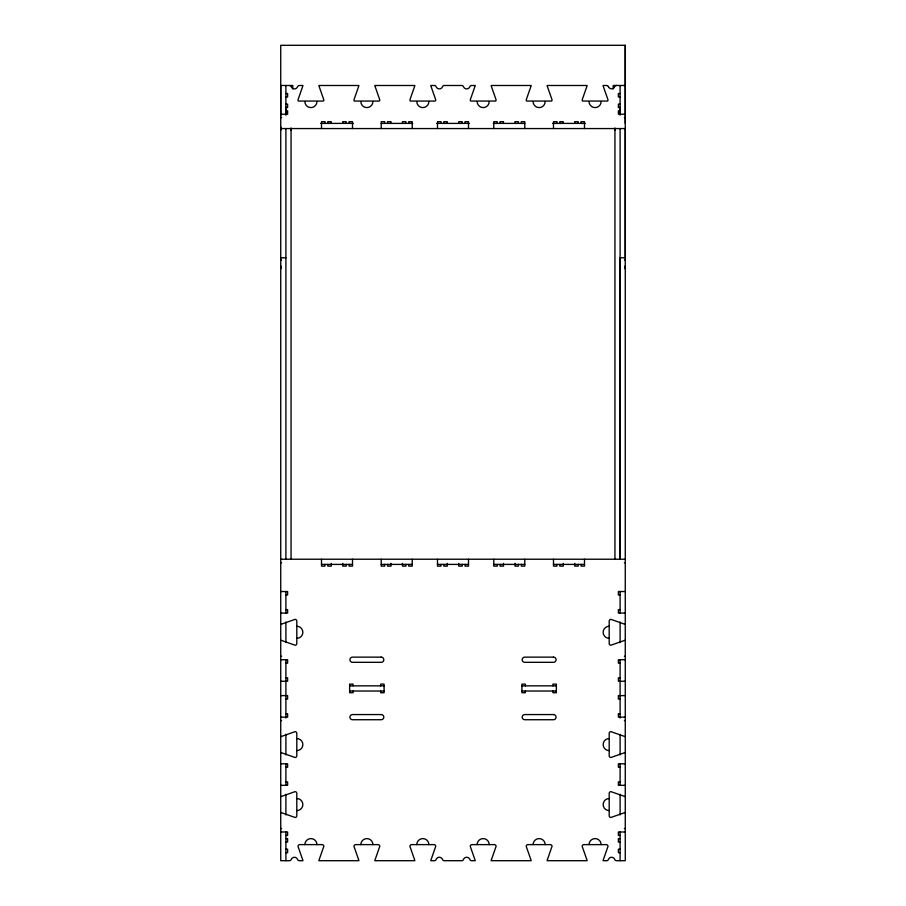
<?xml version="1.0" encoding="UTF-8"?>
<svg xmlns="http://www.w3.org/2000/svg" width="906" height="906" viewBox="0 0 906 906"><rect width="100%" height="100%" fill="white"/><g stroke="black" fill="none" stroke-linecap="round" stroke-linejoin="round"><path stroke-width="1.36" d="M280.735 130.283L280.735 126.84M280.735 115.934L280.735 85.492L292.797 85.492L292.797 88.947M285.9 114.213L285.9 107.033M291.064 130.283L291.064 127.984M614.936 130.283L614.936 127.984M620.1 128.561L620.1 559.229L620.1 257.768L625.265 257.768L625.265 128.561L280.735 128.561M620.1 114.213L620.1 107.033M625.265 123.397L625.265 45.3L280.735 45.3L280.735 860.7L289.535 860.7A1.721 1.721 0 0 0 291.154 859.556A3.443 3.443 0 0 1 297.655 859.556A1.721 1.721 0 0 0 299.274 860.7L302.91 860.7A1.721 1.721 0 0 0 302.842 860.202L297.983 846.34A1.721 1.721 0 0 1 299.716 844.619L322.106 844.619A1.721 1.721 0 0 1 323.827 846.34L318.98 860.202A1.721 1.721 0 0 0 318.901 860.7L358.867 860.7A1.721 1.721 0 0 0 358.799 860.202L353.952 846.34A1.721 1.721 0 0 1 355.673 844.619L378.062 844.619A1.721 1.721 0 0 1 379.784 846.34L374.937 860.202A1.721 1.721 0 0 0 374.858 860.7L414.823 860.7A1.721 1.721 0 0 0 414.755 860.202L409.908 846.34A1.721 1.721 0 0 1 411.63 844.619L434.019 844.619A1.721 1.721 0 0 1 435.741 846.34L430.894 860.202A1.721 1.721 0 0 0 430.826 860.7L434.45 860.7A1.721 1.721 0 0 0 435.831 860.009L436.567 858.639A3.443 3.443 0 0 1 442.094 858.639L442.819 860.009A1.721 1.721 0 0 0 444.2 860.7L461.8 860.7A1.721 1.721 0 0 0 463.181 860.009L463.906 858.639A3.443 3.443 0 0 1 469.433 858.639L470.169 860.009A1.721 1.721 0 0 0 471.55 860.7L475.174 860.7A1.721 1.721 0 0 0 475.106 860.202L470.259 846.34A1.721 1.721 0 0 1 471.981 844.619L494.37 844.619A1.721 1.721 0 0 1 496.092 846.34L491.245 860.202A1.721 1.721 0 0 0 491.177 860.7L531.143 860.7A1.721 1.721 0 0 0 531.063 860.202L526.216 846.34A1.721 1.721 0 0 1 527.938 844.619L550.327 844.619A1.721 1.721 0 0 1 552.048 846.34L547.201 860.202A1.721 1.721 0 0 0 547.133 860.7L587.099 860.7A1.721 1.721 0 0 0 587.02 860.202L582.173 846.34A1.721 1.721 0 0 1 583.894 844.619L606.284 844.619A1.721 1.721 0 0 1 608.017 846.34L603.158 860.202A1.721 1.721 0 0 0 603.09 860.7L606.726 860.7A1.721 1.721 0 0 0 608.345 859.556A3.443 3.443 0 0 1 614.846 859.556A1.721 1.721 0 0 0 616.465 860.7L625.265 860.7L625.265 45.3M625.265 85.492L613.203 85.492L613.203 88.947M285.9 93.533L287.621 93.533L287.621 96.976L285.9 96.976M620.1 93.533L618.379 93.533L618.379 96.976L620.1 96.976M285.9 104.156L287.621 104.156L287.621 107.599L285.9 107.599M620.1 104.156L618.379 104.156L618.379 107.599L620.1 107.599M285.9 110.758L287.621 110.758L287.621 114.213L280.735 114.213M620.1 110.758L618.379 110.758L618.379 114.213L625.265 114.213M280.735 117.655L281.596 117.655M624.404 117.655L625.265 117.655M342.989 123.397L342.751 121.676L346.194 121.676L346.194 123.397M320.769 123.397L353.295 123.397M381.222 123.397L412.694 123.397M436.737 123.397L469.263 123.397M493.306 123.397L524.778 123.397M552.705 123.397L585.231 123.397M280.735 257.768L285.9 257.768M280.735 260.079L281.381 260.079M624.619 260.079L625.265 260.079M280.735 266.307L281.381 266.307M624.619 266.307L625.265 266.307M280.735 266.704L281.381 266.704M624.619 266.704L625.265 266.704M280.735 267.111L281.381 267.1M624.619 267.1L625.265 267.111M280.735 267.497L281.381 267.497M624.619 267.497L625.265 267.497M280.735 267.836L281.381 267.836M624.619 267.836L625.265 267.836M280.735 268.119L281.381 268.119M624.619 268.119L625.265 268.119M280.735 268.346L281.381 268.346M624.619 268.346L625.265 268.346M280.735 268.527L281.381 268.527M624.619 268.527L625.265 268.482M280.735 559.229L625.265 559.229M280.735 562.683L281.596 562.683M624.404 562.683L625.265 562.683M321.505 564.404L352.513 564.404M381.222 564.404L412.23 564.404M437.496 564.404L468.504 564.404M493.77 564.404L524.778 564.404M553.487 564.404L584.495 564.404M280.735 591.527L287.621 591.527L287.621 594.982L285.9 594.982M625.265 591.527L618.379 591.527L618.379 594.982L620.1 594.982M285.9 609.625L287.621 609.625L287.621 613.068L280.735 613.068M620.1 609.625L618.379 609.625L618.379 613.068L625.265 613.068M280.735 656.272L281.596 656.272M624.404 656.272L625.265 656.272M280.735 659.727L287.621 659.727L287.621 663.169L285.9 663.169M625.265 659.727L618.379 659.727L618.379 663.169L620.1 663.169M285.9 677.813L287.621 677.813L287.621 681.255L280.735 681.255M620.1 677.813L618.379 677.813L618.379 681.255L625.265 681.255M349.637 685.853L384.087 685.853M521.913 685.853L556.363 685.853M349.637 691.018L384.087 691.018M521.913 691.018L556.363 691.018M280.735 695.615L287.621 695.615L287.621 699.058L285.9 699.058M625.265 695.615L618.379 695.615L618.379 699.058L620.1 699.058M285.9 713.702L287.621 713.702L287.621 717.144L280.735 717.144M620.1 713.702L618.379 713.702L618.379 717.144L625.265 717.144M280.735 720.587L281.596 720.587M624.404 720.587L625.265 720.587M280.735 763.803L287.621 763.803L287.621 767.246L285.9 767.246M625.265 763.803L618.379 763.803L618.379 767.246L620.1 767.246M285.9 781.889L287.621 781.889L287.621 785.332L280.735 785.332M620.1 781.889L618.379 781.889L618.379 785.332L625.265 785.332M280.735 828.548L281.596 828.548M624.404 828.548L625.265 828.548M280.735 831.991L287.621 831.991L287.621 835.434L285.9 835.434M625.265 831.991L618.379 831.991L618.379 835.434L620.1 835.434M285.9 838.594L287.621 838.594L287.621 842.036L285.9 842.036M620.1 838.594L618.379 838.594L618.379 842.036L620.1 842.036M285.9 849.216L287.621 849.216L287.621 852.659L285.9 852.659M620.1 849.216L618.379 849.216L618.379 852.659L620.1 852.659M563.011 123.397L563.249 121.676L559.806 121.676L559.806 123.397M331.03 123.397L331.268 121.676L327.813 121.676L327.813 123.397M390.746 123.397L390.984 121.676L387.541 121.676L387.541 123.397M503.294 123.397L503.532 121.676L500.089 121.676L500.089 123.397M620.1 85.492L620.1 115.209M620.1 591.527L620.1 613.068M620.1 621.992L620.1 642.569M620.1 659.727L620.1 718.005M620.1 734.302L620.1 754.868M620.1 763.803L620.1 785.332M620.1 794.279L620.1 814.89M620.1 831.991L620.1 860.7M614.936 128.561L614.936 559.229M584.495 128.561L584.495 121.676L581.052 121.676L581.052 123.397M584.495 559.229L584.495 566.125L581.052 566.125L581.052 564.404M578.187 123.397L578.187 121.676L574.732 121.676L574.732 123.397M578.187 564.404L578.187 566.125L574.732 566.125L574.732 563.362M563.249 563.362L563.249 566.125L559.806 566.125L559.806 564.404M556.93 123.397L556.93 121.676L553.487 121.676L553.487 128.561M556.93 564.404L556.93 566.125L553.487 566.125L553.487 559.229M552.92 685.853L552.92 684.121L556.363 684.121L556.363 692.739L552.92 692.739L552.92 691.018M525.355 685.853L525.355 684.121L521.913 684.121L521.913 692.739L525.355 692.739L525.355 691.018M524.778 128.561L524.778 121.676L521.335 121.676L521.335 123.397M524.778 559.229L524.778 566.125L521.335 566.125L521.335 564.404M518.459 123.397L518.459 121.676L515.016 121.676L515.016 123.397M518.459 564.404L518.459 566.125L515.016 566.125L515.016 563.362M503.532 563.362L503.532 566.125L500.089 566.125L500.089 564.404M497.213 123.397L497.213 121.676L493.77 121.676L493.77 128.561M497.213 564.404L497.213 566.125L493.77 566.125L493.77 559.229M468.504 128.561L468.504 121.676L465.061 121.676L465.061 123.397M468.504 559.229L468.504 566.125L465.061 566.125L465.061 564.404M462.185 123.397L462.185 121.676L458.742 121.676L458.742 123.397M462.185 564.404L462.185 566.125L458.742 566.125L458.742 563.362M447.258 123.397L447.258 121.676L443.815 121.676L443.815 123.397M447.258 563.362L447.258 566.125L443.815 566.125L443.815 564.404M440.939 123.397L440.939 121.676L437.496 121.676L437.496 128.561M440.939 564.404L440.939 566.125L437.496 566.125L437.496 559.229M412.23 128.561L412.23 121.676L408.787 121.676L408.787 123.397M412.23 559.229L412.23 566.125L408.787 566.125L408.787 564.404M405.911 123.397L405.911 121.676L402.468 121.676L402.468 123.397M405.911 564.404L405.911 566.125L402.468 566.125L402.468 563.362M390.984 563.362L390.984 566.125L387.541 566.125L387.541 564.404M384.665 123.397L384.665 121.676L381.222 121.676L381.222 128.561M384.665 564.404L384.665 566.125L381.222 566.125L381.222 559.229M380.645 685.853L380.645 684.121L384.087 684.121L384.087 692.739L380.645 692.739L380.645 691.018M353.08 685.853L353.08 684.121L349.637 684.121L349.637 692.739L353.08 692.739L353.08 691.018M352.513 128.561L352.513 121.676L349.07 121.676L349.07 123.397M352.513 559.229L352.513 566.125L349.07 566.125L349.07 564.404M346.194 564.404L346.194 566.125L342.751 566.125L342.751 563.362M331.268 563.362L331.268 566.125L327.813 566.125L327.813 564.404M324.948 123.397L324.948 121.676L321.505 121.676L321.505 128.561M324.948 564.404L324.948 566.125L321.505 566.125L321.505 559.229M291.064 128.561L291.064 559.229M285.9 85.492L285.9 115.209M285.9 128.561L285.9 559.229M285.9 591.527L285.9 613.068M285.9 621.992L285.9 642.569M285.9 659.727L285.9 718.005M285.9 734.302L285.9 754.868M285.9 763.803L285.9 785.332M285.9 794.279L285.9 814.89M285.9 831.991L285.9 860.7M289.535 85.492A1.721 1.721 0 0 1 291.154 86.648A3.443 3.443 0 0 0 297.655 86.648A1.721 1.721 0 0 1 299.274 85.492L302.91 85.492A1.721 1.721 0 0 1 302.842 85.991L297.983 99.853A1.721 1.721 0 0 0 298.493 101.064L323.329 101.064A1.721 1.721 0 0 0 323.827 99.853L318.98 85.991A1.733 1.733 0 0 1 318.901 85.492L358.867 85.492A1.721 1.721 0 0 1 358.799 85.991L353.952 99.853A1.721 1.721 0 0 0 354.45 101.064L379.286 101.064A1.721 1.721 0 0 0 379.784 99.853L374.937 85.991A1.733 1.733 0 0 1 374.858 85.492L414.823 85.492A1.721 1.721 0 0 1 414.755 85.991L409.908 99.853A1.721 1.721 0 0 0 410.407 101.064L435.242 101.064A1.721 1.721 0 0 0 435.741 99.853L430.894 85.991A1.733 1.733 0 0 1 430.826 85.492L434.45 85.492A1.721 1.721 0 0 1 436.08 86.648A3.443 3.443 0 0 0 442.581 86.648L442.819 86.195A1.721 1.721 0 0 1 444.2 85.492L461.8 85.492A1.721 1.721 0 0 1 463.43 86.648A3.443 3.443 0 0 0 469.92 86.648L470.169 86.195A1.721 1.721 0 0 1 471.55 85.492L475.174 85.492A1.721 1.721 0 0 1 475.106 85.991L470.259 99.853A1.721 1.721 0 0 0 470.758 101.064L495.593 101.064A1.721 1.721 0 0 0 496.092 99.853L491.245 85.991A1.733 1.733 0 0 1 491.177 85.492L531.143 85.492A1.721 1.721 0 0 1 531.063 85.991L526.216 99.853A1.721 1.721 0 0 0 526.714 101.064L551.55 101.064A1.721 1.721 0 0 0 552.06 99.853L547.201 85.991A1.733 1.733 0 0 1 547.133 85.492L587.099 85.492A1.721 1.721 0 0 1 587.02 85.991L582.173 99.853A1.721 1.721 0 0 0 582.671 101.064L607.507 101.064A1.721 1.721 0 0 0 608.017 99.853L603.158 85.991A1.733 1.733 0 0 1 603.09 85.492L606.726 85.492A1.721 1.721 0 0 1 608.345 86.648M616.465 85.391A1.721 1.721 0 0 0 614.846 86.534A3.443 3.443 0 0 1 608.345 86.534M625.265 624.291A1.721 1.721 0 0 1 624.778 624.223L610.916 619.364A1.721 1.721 0 0 0 609.194 621.086L609.194 643.487A1.721 1.721 0 0 0 610.916 645.208L624.778 640.361A1.721 1.721 0 0 1 625.265 640.282M280.735 624.291A1.721 1.721 0 0 0 281.222 624.223L295.084 619.364A1.721 1.721 0 0 1 296.806 621.086L296.806 643.487A1.721 1.721 0 0 1 295.084 645.208L281.222 640.361A1.721 1.721 0 0 0 280.735 640.282M296.806 626.261A6.025 6.025 0 0 1 302.842 632.286A6.025 6.025 0 0 1 296.806 638.322M609.194 638.322A6.025 6.025 0 0 1 603.158 632.286A6.025 6.025 0 0 1 609.194 626.261M280.735 752.569A1.721 1.721 0 0 1 281.222 752.648L295.084 757.495A1.721 1.721 0 0 0 296.806 755.774L296.806 733.384A1.721 1.721 0 0 0 295.084 731.652L281.222 736.51A1.721 1.721 0 0 1 280.735 736.578M280.735 796.555A1.721 1.721 0 0 0 281.222 796.487L295.084 791.64A1.721 1.721 0 0 1 296.806 793.362L296.806 815.751A1.721 1.721 0 0 1 295.084 817.472L281.222 812.625A1.721 1.721 0 0 0 280.735 812.557M296.806 798.526A6.025 6.025 0 0 1 302.842 804.551A6.025 6.025 0 0 1 296.806 810.587M625.265 812.557A1.721 1.721 0 0 0 624.778 812.625L610.916 817.472A1.721 1.721 0 0 1 609.194 815.751L609.194 793.362A1.721 1.721 0 0 1 610.916 791.64L624.778 796.487A1.721 1.721 0 0 0 625.265 796.555M609.194 810.587A6.025 6.025 0 0 1 603.158 804.551A6.025 6.025 0 0 1 609.194 798.526M625.265 752.569A1.721 1.721 0 0 0 624.778 752.648L610.916 757.495A1.721 1.721 0 0 1 609.194 755.774L609.194 733.384A1.721 1.721 0 0 1 610.916 731.652L624.778 736.51A1.721 1.721 0 0 0 625.265 736.578M609.194 750.61A6.025 6.025 0 0 1 603.158 744.573A6.025 6.025 0 0 1 609.194 738.549M296.806 738.549A6.025 6.025 0 0 1 302.842 744.573A6.025 6.025 0 0 1 296.806 750.61M589.059 844.619A6.025 6.025 0 0 1 595.095 838.594A6.025 6.025 0 0 1 601.12 844.619M533.102 844.619A6.025 6.025 0 0 1 539.138 838.594A6.025 6.025 0 0 1 545.163 844.619M477.145 844.619A6.025 6.025 0 0 1 483.181 838.594A6.025 6.025 0 0 1 489.206 844.619M416.794 844.619A6.025 6.025 0 0 1 422.819 838.594A6.025 6.025 0 0 1 428.855 844.619M360.837 844.619A6.025 6.025 0 0 1 366.862 838.594A6.025 6.025 0 0 1 372.898 844.619M304.88 844.619A6.025 6.025 0 0 1 310.905 838.594A6.025 6.025 0 0 1 316.941 844.619M489.206 101.574A6.036 6.036 0 0 1 483.17 107.599A6.036 6.036 0 0 1 477.145 101.574M545.163 101.574A6.036 6.036 0 0 1 539.138 107.599A6.036 6.036 0 0 1 533.102 101.574M601.12 101.574A6.036 6.036 0 0 1 595.095 107.599A6.036 6.036 0 0 1 589.059 101.574M316.941 101.574A6.036 6.036 0 0 1 310.905 107.599A6.036 6.036 0 0 1 304.88 101.574M372.898 101.574A6.036 6.036 0 0 1 366.862 107.599A6.036 6.036 0 0 1 360.837 101.574M428.855 101.574A6.025 6.025 0 0 1 422.819 107.599A6.025 6.025 0 0 1 416.794 101.574M381.222 657.133L352.513 657.133A2.582 2.582 0 0 0 349.931 659.727A2.582 2.582 0 0 0 352.513 662.309L381.222 662.309A2.582 2.582 0 0 0 383.804 659.727A2.582 2.582 0 0 0 381.222 657.133M553.487 657.133L524.778 657.133A2.582 2.582 0 0 0 522.196 659.727A2.582 2.582 0 0 0 524.778 662.309L553.487 662.309A2.582 2.582 0 0 0 556.069 659.727A2.582 2.582 0 0 0 553.487 657.133M381.222 714.562L352.513 714.562A2.582 2.582 0 0 0 349.931 717.144A2.582 2.582 0 0 0 352.513 719.726L381.222 719.726A2.582 2.582 0 0 0 383.804 717.144A2.582 2.582 0 0 0 381.222 714.562M553.487 714.562L524.778 714.562A2.582 2.582 0 0 0 522.196 717.144A2.582 2.582 0 0 0 524.778 719.726L553.487 719.726A2.582 2.582 0 0 0 556.069 717.144A2.582 2.582 0 0 0 553.487 714.562"/></g></svg>
